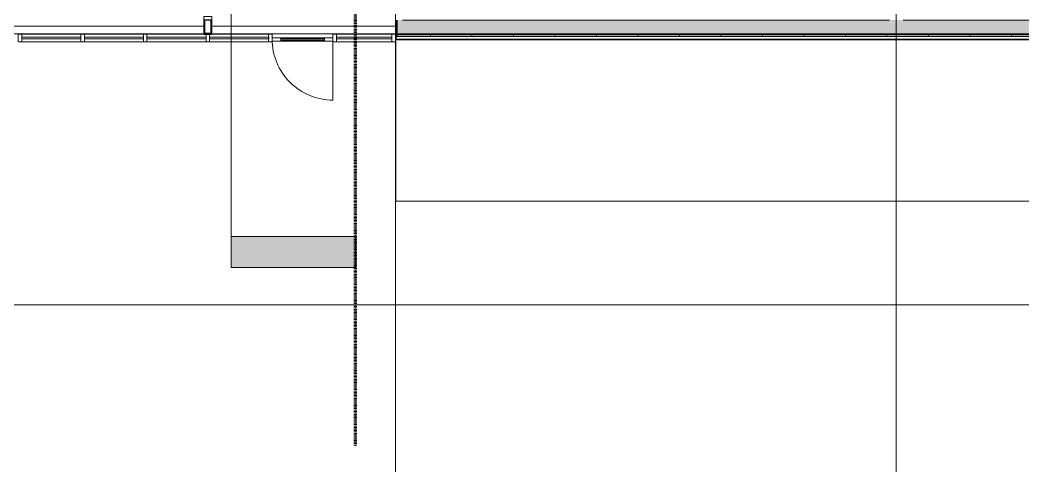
# Model space of a CAD drawing. Header units: inches. Extents: x 25557 to 33164, y -23509 to -20035.
# Drawn here: x 29959 to 30539, y -23045 to -22787 of the extents above; entities that cross this region are included whole.
import ezdxf

# ---------------------------------------------------------------- set-up
doc = ezdxf.new("R2010")
doc.units = ezdxf.units.IN
doc.header["$MEASUREMENT"] = 0
doc.linetypes.add('Dash', pattern=[0.25, 0.125, -0.125])
doc.linetypes.add('Grid Line 1_2_', pattern=[0.875, 0.5, -0.125, 0.125, -0.125])
for name, color, linetype, lineweight in [('A-ANNO-MATC', 214, 'Dash', 140), ('A-DOOR', 31, 'Continuous', 9), ('A-FLOR', 192, 'Continuous', 9), ('A-GLAZ-CURT', 52, 'Continuous', 9), ('A-GLAZ-CWMG', 51, 'Continuous', 9), ('A-WALL', 113, 'Continuous', 25), ('A-WALL-PATT', 111, 'Continuous', 25), ('Conc', 7, 'Continuous', 9), ('G-ANNO-SYMB', 111, 'Continuous', 9), ('I-WALL', 2, 'Continuous', 9), ('L-SITE-WALL', 31, 'Continuous', 9), ('S-GRID', 1, 'Continuous', 9)]:
    doc.layers.add(name, color=color, linetype=linetype, lineweight=lineweight)

# ---------------------------------------------------------------- blocks, each defined once
blk = doc.blocks.new('Struct_Xcel_Sports Complex_rvt-2-Overall Floor Plan')
at = {"layer": 'A-FLOR', "color": 7}
for p, q in [((24132.95, -22790.8), (23954.27, -22790.8)), ((24244.02, -22790.8), (24137.7, -22790.8))]:
    blk.add_line(p, q, dxfattribs=at)
at = {"layer": 'L-SITE-WALL', "color": 7}
for p, q in [((23954.27, -22790.8), (24132.95, -22790.8)), ((24137.7, -22790.8), (24244.02, -22790.8)), ((25074.08, -22798.8), (24243.77, -22798.8))]:
    blk.add_line(p, q, dxfattribs=at)
blk = doc.blocks.new('System Panel - Exterior Glazing-1307209-Overall Floor Plan')
at = {"layer": 'A-GLAZ-CURT'}
for p, q in [((16.03125, -0.25), (-16.03125, -0.25)), ((-16.03125, -0.25), (-16.03125, -1.25)), ((-16.03125, -1.25), (-16.03125, -0.25)), ((16.03125, -0.25), (-16.03125, -0.25)), ((-16.03125, -1.25), (16.03125, -1.25)), ((-16.03125, -1.25), (16.03125, -1.25)), ((16.03125, -1.25), (16.03125, -0.25)), ((16.03125, -0.25), (16.03125, -1.25))]:
    blk.add_line(p, q, dxfattribs=at)
blk = doc.blocks.new('Door_Single_Storefront - one-1307210-Overall Floor Plan')
at = {"layer": 'A-DOOR'}
for p, q in [((-17.59375, 35.1875), (-17.59375, 0)), ((-12.59375, 1), (-17.59375, 1)), ((-12.59375, -0.75), (-12.59375, 1)), ((-12.59375, 1), (12.59375, 1)), ((12.59375, 0.5), (-12.59375, 0.5)), ((-12.59375, 0.5), (-12.59375, -0.25)), ((17.59375, 1), (12.59375, 1)), ((12.59375, 1), (12.59375, -0.75)), ((12.59375, -0.25), (12.59375, 0.5)), ((-17.59375, -0.75), (-12.59375, -0.75)), ((-12.59375, -0.25), (12.59375, -0.25)), ((12.59375, -0.75), (-12.59375, -0.75)), ((12.59375, -0.75), (17.59375, -0.75))]:
    blk.add_line(p, q, dxfattribs=at)
blk.add_arc((-17.59375, 0), 35.1875, 360, 90, dxfattribs=at)
blk = doc.blocks.new('System Panel - Exterior Glazing-827433-Overall Floor Plan')
at = {"layer": 'A-GLAZ-CURT'}
for p, q in [((17.09375, -0.25), (-17.09375, -0.25)), ((-17.09375, -0.25), (-17.09375, -1.25)), ((-17.09375, -1.25), (-17.09375, -0.25)), ((17.09375, -0.25), (-17.09375, -0.25)), ((-17.09375, -1.25), (17.09375, -1.25)), ((-17.09375, -1.25), (17.09375, -1.25)), ((17.09375, -1.25), (17.09375, -0.25)), ((17.09375, -0.25), (17.09375, -1.25))]:
    blk.add_line(p, q, dxfattribs=at)
blk = doc.blocks.new('Rectangular Mullion - Exterior 2_ x 4_5_-1307206-Overall Floor Plan')
at = {"layer": 'A-GLAZ-CWMG'}
for p, q in [((24209.7, -22795.43), (24241.77, -22795.43)), ((24209.7, -22799.93), (24241.77, -22799.93))]:
    blk.add_line(p, q, dxfattribs=at)
blk = doc.blocks.new('Rectangular Mullion - Exterior 2_ x 4_5_-1146644-Overall Floor Plan')
at = {"layer": 'A-GLAZ-CWMG'}
for p, q in [((24136.33, -22799.93), (24170.52, -22799.93)), ((24137.7, -22795.43), (24170.52, -22795.43))]:
    blk.add_line(p, q, dxfattribs=at)
blk = doc.blocks.new('Rectangular Mullion - Exterior 2_ x 4_5_-769200-Overall Floor Plan')
at = {"layer": 'A-GLAZ-CWMG'}
for p, q in [((24100.14, -22795.43), (24132.95, -22795.43)), ((24100.14, -22799.93), (24134.33, -22799.93))]:
    blk.add_line(p, q, dxfattribs=at)
blk = doc.blocks.new('Rectangular Mullion - Exterior 2_ x 4_5_-1142342-Overall Floor Plan')
at = {"layer": 'A-GLAZ-CWMG', "lineweight": 13}
for p, q in [((0, 3), (-2, 3)), ((-2, 3), (-2, -1.5)), ((0, -1.5), (0, 3)), ((-2, -1.5), (0, -1.5))]:
    blk.add_line(p, q, dxfattribs=at)
blk = doc.blocks.new('Rectangular Mullion - Exterior 2_ x 4_5_-1115231-Overall Floor Plan')
at = {"layer": 'A-GLAZ-CWMG', "lineweight": 13}
for p, q in [((-1, 3), (1, 3)), ((-1, -1.5), (-1, 3)), ((1, 3), (1, -1.5)), ((1, -1.5), (-1, -1.5))]:
    blk.add_line(p, q, dxfattribs=at)
blk = doc.blocks.new('Rectangular Mullion - Exterior 2_ x 4_5_-V15-Overall Floor Plan')
at = {"layer": 'A-GLAZ-CWMG'}
for p, q in [((22206.33, -22795.43), (22240.52, -22795.43)), ((22206.33, -22799.93), (22240.52, -22799.93))]:
    blk.add_line(p, q, dxfattribs=at)
blk = doc.blocks.new('Rectangular Mullion - Exterior 2_ x 4_5_-1142495-Overall Floor Plan')
at = {"layer": 'A-GLAZ-CWMG', "lineweight": 13}
for p, q in [((0, 3), (-2, 3)), ((-2, 3), (-2, -1.5)), ((0, -1.5), (0, 3)), ((-2, -1.5), (0, -1.5))]:
    blk.add_line(p, q, dxfattribs=at)
blk = doc.blocks.new('Section - 3_32_ x 3_8_-18514-Overall Floor Plan')
at = {"layer": 'G-ANNO-SYMB'}
blk.add_hatch(color=256, dxfattribs=at).paths.add_polyline_path([(0, 0.375), (0, 0), (-0.09375, 0), (-0.09375, 0.375)], flags=0)
for p, q in [((0, 0.375), (-0.09375, 0.375)), ((-0.09375, 0.375), (-0.09375, 0)), ((0, 0), (0, 0.375)), ((-0.09375, 0), (0, 0))]:
    blk.add_line(p, q, dxfattribs=at)

msp = doc.modelspace()

# ---------------------------------------------------------------- hatches: boundary and pattern name
at = {"layer": 'A-WALL-PATT', "lineweight": 9}
h = msp.add_hatch(dxfattribs=at)
h.set_pattern_fill('FP_15', color=256, style=0, pattern_type=2)
h.set_pattern_definition([(0, (5932.319, 0), (61.44, 15.36), [2.534, -43.546, 2.534, -43.546, -245.76]), (0, (5932.319, 0), (61.44, 15.36), [-92.16, 2.534, -89.626, 2.534, -43.546, -107.52]), (0, (5932.319, 0), (61.44, 15.36), [-230.4, 2.534, -28.186, 2.534, -74.266]), (120, (5955.359, 7.68), (-44.02215, 45.528601), [2.534, -43.546, 2.534, -43.546, -245.76]), (120, (5955.359, 7.68), (-44.02215, 45.528601), [-92.16, 2.534, -89.626, 2.534, -43.546, -107.52]), (120, (5955.359, 7.68), (-44.02215, 45.528601), [-230.4, 2.534, -28.186, 2.534, -74.266]), (240, (5963.039, 38.4), (-17.41785, -60.888601), [2.534, -43.546, 2.534, -43.546, -245.76]), (240, (5963.039, 38.4), (-17.41785, -60.888601), [-92.16, 2.534, -89.626, 2.534, -43.546, -107.52]), (240, (5963.039, 38.4), (-17.41785, -60.888601), [-230.4, 2.534, -28.186, 2.534, -74.266])])
h.paths.add_polyline_path([(30065.9, -22795.43), (30065.9, -22787.3), (30065.27, -22787.3), (30065.27, -22795.43)], flags=0)
h.paths.add_polyline_path([(30065.9, -22687.93), (30065.9, -22677.93), (30067.65, -22677.93), (30067.65, -22677.3), (30065.27, -22677.3), (30065.27, -22687.93)], flags=0)
h.paths.add_polyline_path([(30067.65, -22645.3), (30067.65, -22644.68), (30065.9, -22644.68), (30065.9, -22559.24), (30067.65, -22559.24), (30067.65, -22558.62), (30065.27, -22558.62), (30065.27, -22645.3)], flags=0)
h.paths.add_polyline_path([(30067.65, -22526.62), (30067.65, -22525.99), (30065.9, -22525.99), (30065.9, -22516.87), (30065.27, -22516.87), (30065.27, -22526.62)], flags=0)
h = msp.add_hatch(dxfattribs=at)
h.set_pattern_fill('FP_16', color=256, style=0, pattern_type=2)
h.set_pattern_definition([(161.57, (5933.279, 0.96), (-7.6802237, -0.0009796), [0, -54.643, 6.067, 0]), (18.43, (5931.359, 0.96), (-7.6802237, 0.0009796), [0, -54.643, 6.067, 0]), (108.43, (5933.279, 0.96), (3.8382953, -19.20136532), [18.211, -42.499]), (71.57, (5931.359, 0.96), (3.8382953, 19.20136532), [18.211, -42.499])])
h.paths.add_polyline_path([(30188.18, -22795.3), (31005.65, -22795.3), (31005.65, -22787.3), (30177.08, -22787.3), (30177.08, -22795.3)], flags=0)
h = msp.add_hatch(dxfattribs=at)
h.set_pattern_fill('FP_18', color=256, style=0, pattern_type=2)
h.set_pattern_definition([(0, (5932.32, 0), (0, 24), []), (90, (5932.32, 0), (-24, 1e-15), [])])
h.paths.add_polyline_path([(30177.08, -22796.8), (31005.65, -22796.8), (31005.65, -22795.8), (30177.08, -22795.8)], flags=0)

# ---------------------------------------------------------------- linework, layer by layer
at = {"layer": 'A-ANNO-MATC'}
msp.add_line((30152.77, -20555.1), (30152.77, -23033.87), dxfattribs=at)
at = {"layer": 'A-WALL', "lineweight": 9}
for p, q in [((30065.9, -22794.8), (30065.9, -22787.3)), ((30069.4, -22794.8), (30069.4, -22787.3)), ((30177.08, -22787.3), (30177.08, -22796.8)), ((30461.71, -22787.3), (30180.21, -22787.3)), ((30751.21, -22787.3), (30469.71, -22787.3)), ((30065.9, -22794.8), (30069.4, -22794.8)), ((31006.4, -22796.8), (30176.33, -22796.8)), ((31006.4, -22798.3), (30176.33, -22798.3)), ((31005.65, -22795.3), (30177.08, -22795.3)), ((31005.65, -22795.8), (30177.08, -22795.8))]:
    msp.add_line(p, q, dxfattribs=at)
at = {"layer": 'Conc'}
for p, q in [((30176.33, -22892.07), (30176.33, -22799.43)), ((30176.33, -22892.07), (31913.33, -22892.07)), ((32091.21, -22952.07), (29636.22, -22952.07))]:
    msp.add_line(p, q, dxfattribs=at)
at = {"layer": 'G-ANNO-SYMB'}
msp.add_line((30081.15, -21006.81), (30081.15, -22912.57), dxfattribs=at)
at = {"layer": 'I-WALL', "lineweight": 25}
for p, q in [((30070.02, -22787.3), (30065.27, -22787.3)), ((30065.27, -22787.3), (30065.27, -22795.43)), ((30070.02, -22795.43), (30070.02, -22787.3)), ((30065.27, -22795.43), (30070.02, -22795.43))]:
    msp.add_line(p, q, dxfattribs=at)
at = {"layer": 'L-SITE-WALL', "lineweight": 25}
for p, q in [((30176.33, -22787.3), (30176.33, -22798.62)), ((30176.33, -22798.62), (31006.4, -22798.62))]:
    msp.add_line(p, q, dxfattribs=at)
at = {"layer": 'S-GRID', "linetype": 'Grid Line 1_2_'}
for p, q in [((30176.21, -23095.8), (30176.21, -20550.05)), ((30465.71, -23095.8), (30465.71, -20550.05)), ((30176.21, -23413.24), (30176.21, -20902.43)), ((30465.71, -23413.24), (30465.71, -20902.43)), ((32263.66, -22795.3), (27499.68, -22795.3)), ((32555.38, -22795.3), (27847.84, -22795.3))]:
    msp.add_line(p, q, dxfattribs=at)

# ---------------------------------------------------------------- block references
at = {"lineweight": 5}
msp.add_blockref('Struct_Xcel_Sports Complex_rvt-2-Overall Floor Plan', (5932.32, 0), dxfattribs=at)
at = {"layer": 'A-DOOR', "rotation": 180}
msp.add_blockref('Door_Single_Storefront - one-1307210-Overall Floor Plan', (30122.43, -22798.43), dxfattribs=at)
at = {"layer": 'A-GLAZ-CURT', "rotation": 180}
for name, p in [('System Panel - Exterior Glazing-827433-Overall Floor Plan', (29977.18, -22798.43)), ('System Panel - Exterior Glazing-827433-Overall Floor Plan', (30013.37, -22798.43)), ('System Panel - Exterior Glazing-827433-Overall Floor Plan', (30049.55, -22798.43)), ('System Panel - Exterior Glazing-827433-Overall Floor Plan', (30085.74, -22798.43)), ('System Panel - Exterior Glazing-1307209-Overall Floor Plan', (30158.05, -22798.43))]:
    msp.add_blockref(name, p, dxfattribs=at)
at = {"layer": 'A-GLAZ-CWMG', "rotation": 270}
msp.add_blockref('Rectangular Mullion - Exterior 2_ x 4_5_-1142495-Overall Floor Plan', (30066.9, -22787.3), dxfattribs=at)
at = {"layer": 'A-GLAZ-CWMG', "extrusion": (0, 0, -1)}
for p in [(-29959.08, -22798.43), (-29995.27, -22798.43), (-30031.46, -22798.43), (-30067.65, -22798.43), (-30103.83, -22798.43), (-30141.02, -22798.43)]:
    msp.add_blockref('Rectangular Mullion - Exterior 2_ x 4_5_-1115231-Overall Floor Plan', p, dxfattribs=at)
at = {"layer": 'A-GLAZ-CWMG'}
for name, p in [('Rectangular Mullion - Exterior 2_ x 4_5_-V15-Overall Floor Plan', (7753.76, 0)), ('Rectangular Mullion - Exterior 2_ x 4_5_-V15-Overall Floor Plan', (7789.94, 0)), ('Rectangular Mullion - Exterior 2_ x 4_5_-769200-Overall Floor Plan', (5932.32, 0)), ('Rectangular Mullion - Exterior 2_ x 4_5_-1146644-Overall Floor Plan', (5932.32, 0)), ('Rectangular Mullion - Exterior 2_ x 4_5_-1307206-Overall Floor Plan', (5932.32, 0)), ('Rectangular Mullion - Exterior 2_ x 4_5_-1142342-Overall Floor Plan', (30176.08, -22798.43))]:
    msp.add_blockref(name, p, dxfattribs=at)
at = {"layer": 'G-ANNO-SYMB', "extrusion": (0, 0, -1), "xscale": 191.9999999999999, "yscale": 191.9999999999999, "zscale": 191.9999999999999, "rotation": 90.00000000000053}
msp.add_blockref('Section - 3_32_ x 3_8_-18514-Overall Floor Plan', (-30081.15, -22912.57), dxfattribs=at)

doc.saveas('drawing.dxf')
